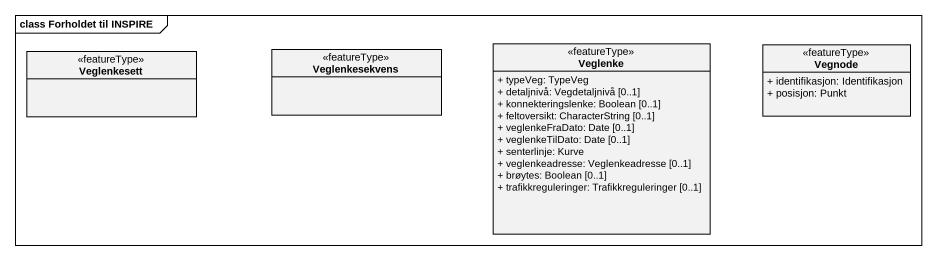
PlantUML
@startuml
mainframe class Forholdet til INSPIRE
hide circle
hide empty members
skinparam classAttributeIconSize 0
class Veglenkesett <<featureType>>
class Veglenkesekvens <<featureType>>
class Veglenke <<featureType>> {
  + typeVeg: TypeVeg
  + detaljnivå: Vegdetaljnivå [0..1]
  + konnekteringslenke: Boolean [0..1]
  + feltoversikt: CharacterString [0..1]
  + veglenkeFraDato: Date [0..1]
  + veglenkeTilDato: Date [0..1]
  + senterlinje: Kurve
  + veglenkeadresse: Veglenkeadresse [0..1]
  + brøytes: Boolean [0..1]
  + trafikkreguleringer: Trafikkreguleringer [0..1]
}
class Vegnode <<featureType>> {
  + identifikasjon: Identifikasjon
  + posisjon: Punkt
}
@enduml
